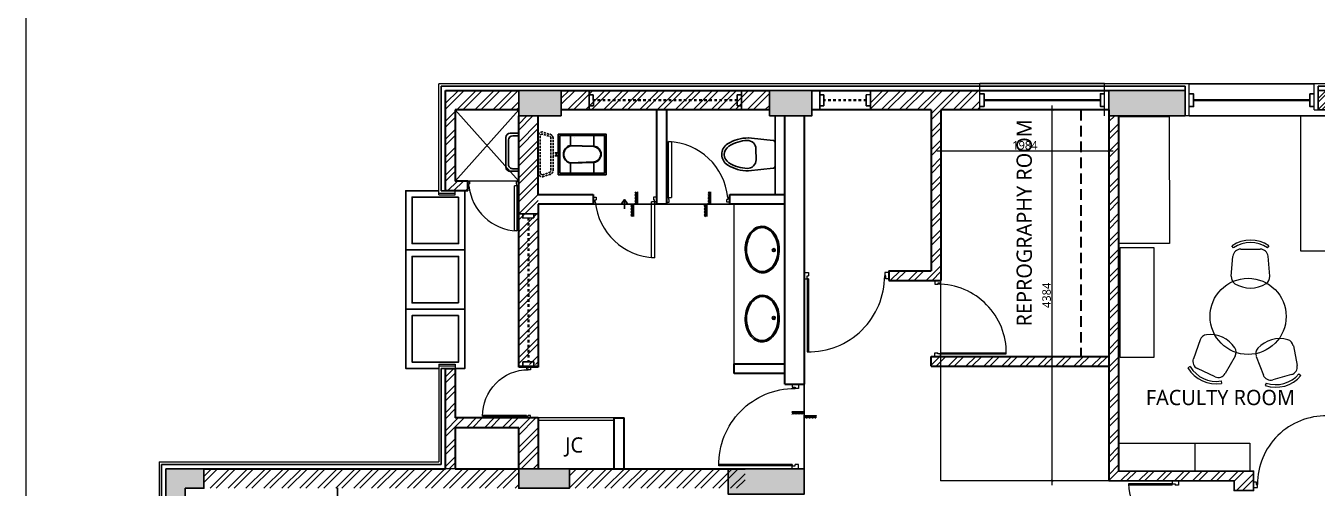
# Model space of a CAD drawing. Header units: millimetres. Extents: x 897770 to 1185420, y -692043 to -233237.
# Drawn here: x 898093 to 913354, y -586534 to -581071 of the extents above; entities that cross this region are included whole.
import ezdxf
from ezdxf.enums import TextEntityAlignment as Align

# ---------------------------------------------------------------- set-up
doc = ezdxf.new("R2010")
doc.units = ezdxf.units.MM
doc.header["$MEASUREMENT"] = 0
doc.header["$PDMODE"] = 67
for name, pattern in [('Dash', [6, 3, -3]), ('DASHED', [0.75, 0.5, -0.25]), ('HIDDEN', [0.375, 0.25, -0.125])]:
    doc.linetypes.add(name, pattern=pattern)
doc.layers.get('Defpoints').update_dxf_attribs({"color": 6})
for name, color, linetype in [('A-Anno Tags', 6, 'Continuous'), ('A-Elevation', 4, 'Continuous'), ('A-Sanitory', 8, 'Continuous'), ('A-Wall Patt', 8, 'Continuous'), ('A-Window', 4, 'Continuous'), ('S-Conc Patt', 9, 'Continuous')]:
    doc.layers.add(name, color=color, linetype=linetype)
for name, color, linetype, lineweight in [('A-Detail Lines', 8, 'Continuous', 25), ('A-Door', 4, 'Continuous', 9), ('A-Wall Sec', 1, 'Continuous', 30), ('A-WIN', 5, 'Continuous', 25), ('Ann_TitleBlock 2', 5, 'Continuous', 25), ('Anno_Tittleblock', 5, 'Continuous', 13), ('DW Tags', 7, 'Continuous', 13), ('ele l', 6, 'Continuous', 15), ('frntr', 32, 'Continuous', 13), ('I-Furniture', 34, 'Continuous', 13), ('P-SANR-FIXT', 6, 'Continuous', 9), ('S-Concrete', 40, 'Continuous', 30), ('ST CLADDING PLAN', 6, 'Continuous', 9), ('text', 7, 'Continuous', 5)]:
    doc.layers.add(name, color=color, linetype=linetype, lineweight=lineweight)
doc.styles.get("Standard").update_dxf_attribs({"font": 'trebuc.ttf'})
doc.styles.add('TITLE', font='swissel.ttf', dxfattribs={"height": 4.3})
doc.dimstyles.new('IIITD_WD_M @ 50', dxfattribs={"dimscale": 50, "dimtxt": 2, "dimasz": 0.5, "dimexe": 0.5, "dimexo": 0.25, "dimgap": 0.3, "dimtad": 1, "dimdec": 0, "dimrnd": 1, "dimzin": 0, "dimdsep": 46, "dimtxsty": 'Standard', "dimblk": 'ARCHTICK', "dimcen": 0.2, "dimdle": 1, "dimclrd": 8, "dimclre": 9, "dimadec": 0, "dimazin": 0, "dimtfac": 1, "dimtdec": 0, "dimtofl": 0, "dimtmove": 0, "dimatfit": 0, "dimfxl": 1, "dimtolj": 1, "dimtzin": 0, "dimlwd": -1, "dimlwe": -1, "dimarcsym": 0})
pattern_1 = [(45, (-7e-06, -78953.36), (-106.066017, 106.066017), []), (45, (70.71, -78953.36), (-106.066017, 106.066017), [])]

# ---------------------------------------------------------------- blocks, each defined once
blk = doc.blocks.new('block lft')
at = {"layer": 'S-Conc Patt'}
for points in [[(802865, -274226), (802865, -274526), (803365, -274526), (803365, -274226)], [(805830, -274226), (805830, -274526), (806330, -274526), (806330, -274226)], [(810740, -274526), (810740, -274226), (809840, -274226), (809840, -274526)], [(798695, -278696), (799145, -278696), (799145, -278926), (798925, -278926), (798925, -279146), (798695, -279146)], [(803465, -278926), (803465, -278696), (802865, -278696), (802865, -278926)], [(805340, -278696), (805340, -278996), (806240, -278996), (806240, -278696)]]:
    blk.add_hatch(color=256, dxfattribs=at).paths.add_polyline_path(points)
at = {"layer": 'S-Concrete'}
for points in [[(802865, -274226), (802865, -274526), (803365, -274526), (803365, -274226)], [(809840, -274226), (809840, -274526), (810740, -274526), (810740, -274226)], [(798695, -278696), (799145, -278696), (799145, -278926), (798925, -278926), (798925, -279146), (798695, -279146)]]:
    blk.add_lwpolyline(points, close=True, dxfattribs=at)
at = {"layer": 'S-Concrete', "elevation": 0}
for points in [[(805830, -274226), (805830, -274526), (806330, -274526), (806330, -274226)], [(802865, -278696), (802865, -278926), (803465, -278926), (803465, -278696)], [(805340, -278696), (805340, -278996), (806240, -278996), (806240, -278696)]]:
    blk.add_lwpolyline(points, close=True, dxfattribs=at)
blk = doc.blocks.new('t4ww4tw3')
at = {"color": 6}
blk.add_blockref('block lft', (-48947, -228655), dxfattribs=at)
blk = doc.blocks.new('ERGWERGWRWRG')
at = {"layer": 'A-Wall Patt'}
h = blk.add_hatch(dxfattribs=at)
h.set_pattern_fill('ANSI32', color=256, scale=250, style=0)
h.set_pattern_definition([(45, (2e-08, 500), (-66.291261, 66.291261), []), (45, (44.19, 500), (-66.291261, 66.291261), [])])
h.paths.add_polyline_path([(913368, -353681), (913368, -353911), (913868, -353911), (913868, -353681)])
at = {"layer": 'A-Detail Lines'}
for p, q in [((913868, -353631, 0), (913368, -353631, 0)), ((913368, -353681, 0), (913368, -353631, 0)), ((913868, -353681, 0), (913868, -353631, 0))]:
    blk.add_line(p, q, dxfattribs=at)
at = {"layer": 'A-Wall Sec', "elevation": 0}
blk.add_lwpolyline([(913368, -353911), (913368, -353681), (913868, -353681), (913868, -353911)], close=True, dxfattribs=at)
blk.add_lwpolyline([(913368, -353911), (913368, -353681), (913868, -353681), (913868, -353911)], close=True, dxfattribs=at)
at = {"layer": 'A-WIN', "color": 2, "lineweight": 40}
blk.add_line((915868, -353796), (913968, -353796, 0), dxfattribs=at)
at = {"layer": 'A-WIN', "color": 2, "lineweight": 40, "elevation": 0}
blk.add_lwpolyline([(911893, -353796), (913268, -353796)], dxfattribs=at)
blk.add_lwpolyline([(911893, -353796), (913268, -353796)], dxfattribs=at)
at = {"layer": 'A-Window'}
for p, q in [((915918, -353601, 0), (913918, -353601, 0)), ((911843, -353981, 0), (915918, -353981))]:
    blk.add_line(p, q, dxfattribs=at)
at = {"layer": 'A-Window', "elevation": 0}
for points in [[(911843, -353601), (913318, -353601)], [(911843, -353721), (911893, -353721), (911893, -353871), (911843, -353871)], [(913318, -353721), (913268, -353721), (913268, -353871), (913318, -353871)], [(913918, -353721), (913968, -353721), (913968, -353871), (913918, -353871)], [(915918, -353721), (915868, -353721), (915868, -353871), (915918, -353871)]]:
    blk.add_lwpolyline(points, dxfattribs=at)
at = {"layer": 'ST CLADDING PLAN'}
for p, q in [((911843, -353981), (911843, -353601)), ((913318, -353911, 0), (913318, -353601, 0)), ((913918, -353601, 0), (913318, -353601, 0)), ((913918, -353911, 0), (913918, -353601, 0)), ((915918, -353981, 0), (915918, -353601, 0)), ((911843, -353981, 0), (911793, -353981)), ((913318, -353911, 0), (913368, -353911, 0)), ((913918, -353911, 0), (913868, -353911, 0)), ((915918, -353981), (915968, -353981))]:
    blk.add_line(p, q, dxfattribs=at)
blk = doc.blocks.new('ABL_Door_S - 1000 x 2100-11-3 Second Floor Lvl')
at = {"layer": 'A-Door'}
blk.add_arc((-450, -2.5), 900, 269.04503, 0, dxfattribs=at)
at = {"layer": 'ele l'}
for p, q in [((-500, 37.5), (-450, 37.5)), ((-500, -37.5), (-500, 37.5)), ((-450, 37.5), (-450, -2.5)), ((450, 37.5), (450, -2.5)), ((500, 37.5), (450, 37.5)), ((500, -37.5), (500, 37.5)), ((-500, -37.5), (-465, -37.5)), ((-465, -2.5), (-450, -2.5)), ((-465, -37.5), (-465, -2.5)), ((-465, -37.5), (-465, -902.4)), ((-450, -37.5), (-465, -37.5)), ((-450, -37.5), (-450, -902.5)), ((465, -2.5), (450, -2.5)), ((465, -37.5), (465, -2.5)), ((500, -37.5), (465, -37.5))]:
    blk.add_line(p, q, dxfattribs=at)
blk = doc.blocks.new('Flush - 750 x 2100 mm-11-03_ff')
at = {"layer": 'A-Door'}
blk.add_arc((360, 24), 734, 185.7462, 267.6231, dxfattribs=at)
at = {"layer": 'ele l'}
for p, q in [((-395, 6), (-360, 6)), ((-395, 6), (-395, -50)), ((-360, 6), (-360, -24)), ((320, 6), (320, -24)), ((355, 6), (320, 6)), ((355, 6), (355, -50)), ((-395, -50), (-370, -50)), ((-370, -24), (-360, -24)), ((-370, -50), (-370, -24)), ((330, -50), (295, -50)), ((295, -710), (295, -50)), ((330, -24), (320, -24)), ((330, -50), (330, -24)), ((330, -50), (330, -710)), ((355, -50), (330, -50)), ((330, -710), (295, -710))]:
    blk.add_line(p, q, dxfattribs=at)
blk = doc.blocks.new('VENT IIITD ACAD 1900')
at = {"layer": 'A-Window'}
for p, q in [((955419, -358755, 0), (955479, -358533, 0)), ((955466, -358581, 0), (955514, -358594, 0)), ((955481, -358720, 0), (955514, -358594, 0)), ((955432, -358707, 0), (955481, -358720, 0)), ((957123, -359160, 0), (957156, -359034, 0)), ((957156, -359034, 0), (957205, -359047, 0)), ((957158, -359221, 0), (957218, -358999, 0)), ((957123, -359160, 0), (957171, -359173, 0))]:
    blk.add_line(p, q, dxfattribs=at)
at = {"layer": 'A-Window', "color": 2, "linetype": 'Dash', "lineweight": 40, "ltscale": 10}
blk.add_line((957140, -359097, 0), (955497, -358657, 0), dxfattribs=at)
blk = doc.blocks.new('ERGTERGER')
at = {"layer": 'A-Window'}
for p, q in [((958058, -359462, 0), (958117, -359240, 0)), ((958104, -359288, 0), (958152, -359301, 0)), ((958119, -359427, 0), (958152, -359301, 0)), ((958637, -359617, 0), (958697, -359395, 0)), ((958070, -359414, 0), (958119, -359427, 0)), ((958602, -359556, 0), (958635, -359430, 0)), ((958602, -359556, 0), (958650, -359569, 0)), ((958635, -359430, 0), (958684, -359443, 0))]:
    blk.add_line(p, q, dxfattribs=at)
at = {"layer": 'A-Window', "color": 2, "linetype": 'Dash', "lineweight": 40, "ltscale": 10}
blk.add_line((958619, -359493, 0), (958136, -359364, 0), dxfattribs=at)
blk = doc.blocks.new('basin2')
for points in [[(278, -206, 0.12976), (261, -133, 0.106426), (201, -63, 0.084431), (116, -18, 0.073534), (7, 0, 0.073534), (-102, -14, 0.084431), (-188, -55, 0.106426), (-251, -122, 0.12976), (-272, -195, 0.12976), (-254, -269, 0.106426), (-194, -339, 0.084431), (-109, -383, 0.073534), (-1, -402, 0.073534), (108, -388, 0.084431), (195, -347, 0.106426), (258, -279, 0.12976)], [(263, -201, 0.119977), (247, -140, 0.106426), (192, -75, 0.084431), (111, -33, 0.073534), (7, -15, 0.073534), (-97, -28, 0.084431), (-180, -67, 0.106426), (-238, -130, 0.12976), (-257, -196, 0.009633), (-257, -201, 0.119977), (-240, -262, 0.106426), (-185, -327, 0.084431), (-104, -369, 0.073534), (0, -387, 0.073534), (104, -373, 0.084431), (187, -334, 0.106426), (245, -272, 0.12976), (263, -206, 0.009633)]]:
    blk.add_lwpolyline(points, format="xyb", close=True)
for radius in [17.8, 12.2]:
    blk.add_circle((-4, -64), radius)
blk = doc.blocks.new('weweewwer')
at = {"layer": 'A-Detail Lines'}
for p, q in [((958916, -372539, 0), (958848, -372521, 0)), ((958953, -372518, 0), (958856, -372492, 0)), ((958876, -372881, 0), (958951, -372600, 0)), ((958897, -372917, 0), (958988, -372579, 0)), ((958836, -372953, 0), (958740, -372927, 0)), ((958815, -372916, 0), (958747, -372898, 0))]:
    blk.add_line(p, q, dxfattribs=at)
for centre, start, end in [((958940, -372566, 0), 345, 75), ((958903, -372588, 0), 345, 75), ((958828, -372868, 0), 255, 345), ((958849, -372904, 0), 255, 345)]:
    blk.add_arc(centre, 50, start, end, dxfattribs=at)
blk = doc.blocks.new('WC India')
at = {"linetype": 'DASHED', "ltscale": 50}
for p, q in [((-1392966, 276690), (-1392966, 276740)), ((-1392930, 276690), (-1392930, 276740))]:
    blk.add_line(p, q, dxfattribs=at)
for points in [[(-1393213, 276866), (-1393188, 276790, 0.414214), (-1393138, 276740), (-1392758, 276740, 0.414214), (-1392708, 276790), (-1392683, 276866, 0.414214), (-1392733, 276916), (-1393163, 276916, 0.414214)], [(-1393188, 276866), (-1393163, 276790, 0.414214), (-1393138, 276765), (-1392758, 276765, 0.414214), (-1392733, 276790), (-1392708, 276866, 0.414214), (-1392733, 276891), (-1393163, 276891, 0.414214)]]:
    blk.add_lwpolyline(points, format="xyb", close=True, dxfattribs=at)
blk.add_lwpolyline([(-1392966, 276678), (-1392966, 276702), (-1392930, 276702), (-1392930, 276678)])
for points in [[(-1392708, 276678), (-1392708, 276114), (-1393188, 276114), (-1393188, 276678)], [(-1392726, 276660), (-1392726, 276132), (-1393170, 276132), (-1393170, 276660)]]:
    blk.add_lwpolyline(points, close=True)
blk.add_lwpolyline([(-1392842, 276534), (-1392850, 276258, -0.899983), (-1393044, 276258), (-1393054, 276533, -0.799392)], format="xyb", close=True)
at = {"layer": 'A-Detail Lines'}
blk.add_lwpolyline([(-1392848, 276533), (-1392856, 276258, -0.897689), (-1393038, 276259), (-1393048, 276533, -0.793494), (-1392848, 276533)], format="xyb", close=True, dxfattribs=at)
at = {"layer": 'S-Conc Patt'}
for p, q in [((-1393170, 276534), (-1393054, 276534)), ((-1392842, 276534), (-1392726, 276534)), ((-1393044, 276258), (-1393170, 276258)), ((-1393170, 276258), (-1393044, 276258)), ((-1392850, 276258), (-1392726, 276258)), ((-1392726, 276258), (-1392850, 276258))]:
    blk.add_line(p, q, dxfattribs=at)
blk = doc.blocks.new('_ArchTick')
at = {"color": 0, "linetype": 'ByBlock', "const_width": 0.15}
blk.add_lwpolyline([(-0.5, -0.5), (0.5, 0.5)], dxfattribs=at)
blk = doc.blocks.new('Big Door Garbage')
at = {"layer": 'A-Detail Lines', "lineweight": 18}
for centre, radius, start, end in [((-12515, 128703), 515, 270, 3.8969), ((-11085, 128703), 915, 177.8078, 270)]:
    blk.add_arc(centre, radius, start, end, dxfattribs=at)
at = {"layer": 'ele l', "lineweight": 18}
for p, q in [((-12550, 128778), (-12500, 128778)), ((-12550, 128703), (-12550, 128778)), ((-12550, 128703), (-12515, 128703)), ((-12515, 128738), (-12500, 128738)), ((-12515, 128703), (-12515, 128738)), ((-12515, 128703), (-12515, 128188)), ((-12499, 128703), (-12515, 128703)), ((-12500, 128778), (-12500, 128738)), ((-12499, 128703), (-12499, 128188)), ((-11101, 128703), (-11101, 127788)), ((-11101, 128703), (-11085, 128703)), ((-11100, 128778), (-11100, 128738)), ((-11050, 128778), (-11100, 128778)), ((-11085, 128738), (-11100, 128738)), ((-11085, 128703), (-11085, 128738)), ((-11050, 128703), (-11085, 128703)), ((-11085, 128703), (-11085, 127788)), ((-11050, 128703), (-11050, 128778))]:
    blk.add_line(p, q, dxfattribs=at)
blk = doc.blocks.new('A$C5A220077')
at = {"layer": 'A-WIN', "color": 2, "lineweight": 40, "elevation": 0}
for points in [[(-22, 13812), (-1397, 13812)], [(-22, 13812), (-1397, 13812)], [(-22, 312), (-1397, 312)], [(-22, 312), (-1397, 312)]]:
    blk.add_lwpolyline(points, dxfattribs=at)
at = {"layer": 'A-Window'}
blk.add_line((28, 497, 0), (-3432, 497, 0), dxfattribs=at)
at = {"layer": 'A-Window', "elevation": 0}
for points in [[(28, 14007), (-1447, 14007)], [(-1447, 13887), (-1397, 13887), (-1397, 13737), (-1447, 13737)], [(28, 13887), (-22, 13887), (-22, 13737), (28, 13737)], [(-1447, 237), (-1397, 237), (-1397, 387), (-1447, 387)], [(28, 237), (-22, 237), (-22, 387), (28, 387)], [(28, 117), (-1447, 117)]]:
    blk.add_lwpolyline(points, dxfattribs=at)
at = {"layer": 'ST CLADDING PLAN'}
for p, q in [((-1445, 14007, 0), (-1447, 14007, 0)), ((-1447, 13697, 0), (-1447, 14007, 0)), ((28, 13627, 0), (28, 14007, 0)), ((-1447, 13697, 0), (-1497, 13697, 0)), ((28, 497, 0), (28, 117, 0)), ((28, 497, 0), (78, 497, 0)), ((-1447, 427, 0), (-3432, 427, 0)), ((-1447, 427, 0), (-1497, 427, 0)), ((-1447, 427, 0), (-1497, 427, 0)), ((-1447, 427, 0), (-1447, 117, 0)), ((-1447, 427, 0), (-1447, 117, 0)), ((-1447, 427, 0), (-1447, 117, 0))]:
    blk.add_line(p, q, dxfattribs=at)
blk = doc.blocks.new('chair1')
at = {"layer": 'frntr'}
for p, q in [((-320, 228), (-84, 207)), ((16, 201), (42, 219)), ((1, 115), (1, -115)), ((-320, -228), (-84, -207)), ((16, -201), (42, -219))]:
    blk.add_line(p, q, dxfattribs=at)
for centre, radius, start, end in [((-108, 0), 351, 148.407, 211.593), ((-328, 135), 92.9, 85.0303, 148.407), ((-92, 115), 92.9, 0, 85.0303), ((-278, 0), 356, 325.6197, 34.3803), ((-278, 0), 387, 325.6197, 34.3803), ((-92, -115), 92.9, 274.9697, 0), ((-328, -135), 92.9, 211.593, 274.9697)]:
    blk.add_arc(centre, radius, start, end, dxfattribs=at)
blk = doc.blocks.new('IIITD WD A1- L Format Library')
at = {"layer": 'Anno_Tittleblock', "color": 5}
blk.add_lwpolyline([(0, -7.57), (775, -7.57), (775, 573.91), (0, 573.91)], close=True, dxfattribs=at)
at = {"style": 'TITLE'}
for tag, p, height in [('PROJECT NAME 1', (779.17, 137.4), 2.98), ('PROJECT NAME 2', (779.17, 132.23), 2.98), ('PROJECT_NAME_3', (779.17, 127.37), 2.98), ('1:100@A1', (818.06, 91.92), 2.25), ('A-2.03', (844.81, 84.28), 4), ('03.04.11', (821.96, 84.64), 2.25), ('A', (858.85, 75.94), 3.66), ('AC', (827.5, 76.14), 2.25)]:
    blk.add_attdef(tag, p, '', height=height, dxfattribs=at)
for p in [(780.3, 113.01), (780.3, 106.37)]:
    blk.add_attdef('FIRST FLOOR PLAN', text='', height=3.39, dxfattribs=at).set_placement(p, align=Align.TOP_LEFT)
blk = doc.blocks.new('*D2677')
at = {"layer": 'Defpoints', "color": 0, "transparency": 16777216}
for p in [(908908, -582064, 0), (910893, -582134), (910893, -582550)]:
    blk.add_point(p, dxfattribs=at)
at = {"layer": 'P-SANR-FIXT', "color": 9, "transparency": 16777216}
for p, q in [((908908, -582450), (908908, -582575)), ((910893, -582450), (910893, -582575))]:
    blk.add_line(p, q, dxfattribs=at)
at = {"layer": 'P-SANR-FIXT', "color": 8, "transparency": 16777216}
blk.add_line((908858, -582550), (910943, -582550), dxfattribs=at)
at = {"layer": 'P-SANR-FIXT', "color": 8, "transparency": 16777216, "xscale": 25, "yscale": 25, "zscale": 25, "rotation": 180}
blk.add_blockref('_ArchTick', (908908, -582550), dxfattribs=at)
at = {"layer": 'P-SANR-FIXT', "color": 8, "transparency": 16777216, "xscale": 25, "yscale": 25, "zscale": 25}
blk.add_blockref('_ArchTick', (910893, -582550), dxfattribs=at)
at = {"layer": 'P-SANR-FIXT', "color": 0, "transparency": 16777216, "insert": (909900, -582484), "char_height": 100, "attachment_point": 5}
blk.add_mtext('\\A1;1984', dxfattribs=at)
blk = doc.blocks.new('*D2678')
at = {"layer": 'Defpoints', "color": 0, "transparency": 16777216}
for p in [(910223, -582064), (910893, -582064, 0), (910893, -586448, 0)]:
    blk.add_point(p, dxfattribs=at)
at = {"layer": 'P-SANR-FIXT', "color": 9, "transparency": 16777216}
for p, q in [((910323, -582064), (910198, -582064)), ((910323, -586448), (910198, -586448))]:
    blk.add_line(p, q, dxfattribs=at)
at = {"layer": 'P-SANR-FIXT', "color": 8, "transparency": 16777216}
blk.add_line((910223, -586498), (910223, -582014), dxfattribs=at)
at = {"layer": 'P-SANR-FIXT', "color": 8, "transparency": 16777216, "xscale": 25, "yscale": 25, "zscale": 25}
for p, rotation in [((910223, -582064), 90), ((910223, -586448), 270)]:
    blk.add_blockref('_ArchTick', p, dxfattribs=dict(at, rotation=rotation))
at = {"layer": 'P-SANR-FIXT', "color": 0, "transparency": 16777216, "insert": (910157, -584256), "char_height": 100, "attachment_point": 5, "rotation": 90}
blk.add_mtext('\\A1;4384', dxfattribs=at)
blk = doc.blocks.new('wtrtrwtw')
at = {"layer": 'A-Detail Lines'}
h = blk.add_hatch(dxfattribs=at)
h.set_pattern_fill('ANSI31', color=256, scale=100, angle=270, style=0)
h.set_pattern_definition([(45, (874523.76, -363761.776), (8.838835, -8.838835), [])])
h.paths.add_polyline_path([(905275, -355026), (905275, -355172), (905245, -355172), (905245, -355026)])
h.paths.add_polyline_path([(905321, -354879), (905321, -355026), (905291, -355026), (905291, -354879)])
h = blk.add_hatch(dxfattribs=at)
h.set_pattern_fill('ANSI31', color=256, scale=100, angle=270, style=0)
h.set_pattern_definition([(45, (875388.76, -363761.776), (8.838835, -8.838835), [])])
h.paths.add_polyline_path([(906140, -355026), (906140, -355172), (906110, -355172), (906110, -355026)])
h.paths.add_polyline_path([(906186, -354879), (906186, -355026), (906156, -355026), (906156, -354879)])
h = blk.add_hatch(dxfattribs=at)
h.set_pattern_fill('ANSI31', color=256, scale=100, style=0)
h.set_pattern_definition([(135, (916028.748, -388274.853), (8.838835, 8.838835), [])])
h.paths.add_polyline_path([(907293, -357524), (907439, -357524), (907439, -357554), (907293, -357554)])
h.paths.add_polyline_path([(907146, -357478), (907293, -357478), (907293, -357508), (907146, -357508)])
at = {"layer": 'A-Wall Patt'}
h = blk.add_hatch(dxfattribs=at)
h.set_pattern_fill('ANSI32', color=256, scale=400, style=0)
h.set_pattern_definition([(45, (16159.77, 11801.89), (-106.066017, 106.066017), []), (45, (16230.49, 11801.89), (-106.066017, 106.066017), [])])
h.paths.add_polyline_path([(903168, -354753), (903318, -354753), (903318, -354761), (903310, -354761), (903310, -354807), (903318, -354807), (903318, -354868), (903283, -354868), (903283, -354868), (903168, -354868)], flags=17)
h.paths.add_polyline_path([(903053, -353681), (903918, -353681), (903918, -353911), (903168, -353911), (903168, -354868), (903053, -354868)])
h = blk.add_hatch(dxfattribs=at)
h.set_pattern_fill('ANSI32', color=256, scale=400, style=0)
h.set_pattern_definition([(45, (903137.84, -357091.83), (-106.066, 106.066), []), (45, (903208.55, -357091.83), (-106.066, 106.066), [])])
h.paths.add_polyline_path([(903168, -356968), (903053, -356968), (903053, -358151), (903168, -358151), (903168, -357551)])
h.paths.add_polyline_path([(903812, -357551), (903918, -357551), (903918, -357666), (903832, -357666)])
h.paths.add_polyline_path([(903812, -357551), (903832, -357666), (903253, -357666), (903274, -357551)])
h.paths.add_polyline_path([(903168, -357551), (903274, -357551), (903253, -357666), (903168, -357666)])
h.paths.add_polyline_path([(903918, -357551), (904148, -357551), (904148, -358151), (903918, -358151)])
h.paths.add_polyline_path([(904148, -356921), (903918, -356921), (903918, -353981), (904148, -353981)])
blk.add_line((903168, -358151, 0), (903053, -358151, 0))
at = {"layer": 'A-Detail Lines'}
for p, q in [((903168, -354753, 0), (903918, -353911, 0)), ((903918, -354753, 0), (903168, -353911, 0)), ((905321, -355026, 0), (905321, -354877, 0)), ((906186, -355026, 0), (906186, -354877, 0)), ((905275, -355172, 0), (905275, -355026, 0)), ((906413, -355026, 0), (905663, -355026, 0)), ((906140, -355172, 0), (906140, -355026, 0)), ((907293, -357151, 0), (907293, -358151, 0)), ((907293, -357478, 0), (907144, -357478, 0)), ((907439, -357524, 0), (907293, -357524, 0))]:
    blk.add_line(p, q, dxfattribs=at)
at = {"layer": 'A-Door'}
blk.add_line((903918, -354753, 0), (903168, -354753, 0), dxfattribs=at)
at = {"layer": 'A-Elevation'}
blk.add_line((905548, -355026, 0), (904798, -355026, 0), dxfattribs=at)
at = {"layer": 'A-Elevation', "elevation": 0}
for points in [[(902973, -354866), (902583, -354866), (902583, -355566), (903283, -355566), (903283, -354866), (903168, -354866)], [(903168, -356966), (903283, -356966), (903283, -356266), (902583, -356266), (902583, -356966), (902973, -356966)]]:
    blk.add_lwpolyline(points, dxfattribs=at)
for points in [[(903208, -354941), (902658, -354941), (902658, -355491), (903208, -355491)], [(903283, -356266), (902583, -356266), (902583, -355566), (903283, -355566)], [(903208, -356191), (902658, -356191), (902658, -355641), (903208, -355641)], [(903208, -356341), (902658, -356341), (902658, -356891), (903208, -356891)]]:
    blk.add_lwpolyline(points, close=True, dxfattribs=at)
at = {"layer": 'A-Sanitory'}
blk.add_line((906948, -354911, 0), (906948, -353981, 0), dxfattribs=at)
at = {"layer": 'A-Sanitory', "linetype": 'ByBlock', "elevation": 0}
for points in [[(906633, -354632), (906926, -354600, 0.384412), (906948, -354576), (906947, -354296, 0.383904), (906925, -354271, 0.001434), (906633, -354242, 0.140641), (906387, -354312, 0.259738), (906318, -354438, 0.259738), (906388, -354563, 0.139471)], [(906723, -354501), (906722, -354372, 0.422961), (906619, -354272, 0.13189), (906403, -354338, 0.259738), (906348, -354438, 0.259738), (906403, -354537, 0.13189), (906620, -354602, 0.422961)]]:
    blk.add_lwpolyline(points, format="xyb", close=True, dxfattribs=at)
at = {"layer": 'A-Sanitory', "linetype": 'ByBlock'}
for centre, start, end in [((904579, -354267, 0), 89.6428, 95.5217), ((906631, -354267, 0), 84.4783, 90.3572)]:
    blk.add_arc(centre, 25, start, end, dxfattribs=at)
at = {"layer": 'A-Wall Patt'}
for p, q in [((903003, -354866, 0), (903003, -353631, 0)), ((911793, -353631, 0), (903003, -353631, 0)), ((903003, -354868, 0), (903003, -353631, 0)), ((911793, -353681), (911793, -353631, 0)), ((903053, -354866, 0), (903003, -354866, 0)), ((903003, -356966, 0), (903003, -358101, 0)), ((903053, -356966, 0), (903003, -356966, 0)), ((903003, -356968, 0), (903003, -358101, 0)), ((899698, -358101, 0), (903003, -358101, 0)), ((899698, -358101, 0), (899698, -358601))]:
    blk.add_line(p, q, dxfattribs=at)
at = {"layer": 'A-Wall Sec', "lineweight": 35}
for p, q in [((903053, -354868, 0), (903053, -353681, 0)), ((903053, -353681, 0), (903918, -353681, 0)), ((903918, -353911, 0), (903168, -353911, 0)), ((903168, -353911, 0), (903168, -354753, 0)), ((903918, -356951, 0), (903918, -353981, 0)), ((904148, -354911, 0), (904148, -353981, 0)), ((905548, -353911, 0), (905548, -355026, 0)), ((905663, -353911, 0), (905663, -355026, 0)), ((903318, -354753, 0), (903168, -354753, 0)), ((903318, -354868, 0), (903318, -354753, 0)), ((903318, -354868, 0), (903053, -354868, 0)), ((904148, -354911, 0), (904798, -354911, 0)), ((904798, -354911, 0), (904798, -355026, 0)), ((906413, -354911, 0), (907063, -354911, 0)), ((906413, -355026, 0), (906413, -354911, 0)), ((904798, -355026, 0), (904148, -355026, 0)), ((904148, -355026, 0), (904148, -356951, 0)), ((905663, -355026, 0), (905548, -355026, 0)), ((907063, -355026, 0), (906413, -355026, 0)), ((904148, -356951, 0), (903918, -356951, 0)), ((906463, -357026, 0), (906463, -356911, 0)), ((906463, -356911, 0), (907063, -356911, 0)), ((903053, -358151, 0), (903053, -356968, 0)), ((903053, -356968, 0), (903168, -356968, 0)), ((903168, -356968, 0), (903168, -357551, 0)), ((907063, -357026, 0), (906463, -357026, 0)), ((904148, -357551, 0), (903168, -357551, 0)), ((904148, -357551, 0), (903918, -357551, 0)), ((904148, -357551, 0), (904148, -358151, 0)), ((904148, -357551, 0), (904148, -358151, 0)), ((905048, -357551, 0), (905163, -357551, 0)), ((905048, -358151, 0), (905048, -357551, 0)), ((905163, -358151, 0), (905163, -357551, 0)), ((903168, -357666, 0), (903168, -358151, 0)), ((903918, -357666, 0), (903168, -357666, 0)), ((903918, -358151, 0), (903918, -357666, 0))]:
    blk.add_line(p, q, dxfattribs=at)
at = {"layer": 'ele l'}
for p, q in [((906463, -356911, 0), (906463, -355026, 0)), ((905048, -357551, 0), (904148, -357551, 0)), ((905048, -357581, 0), (904148, -357581, 0))]:
    blk.add_line(p, q, dxfattribs=at)
at = {"layer": 'ST CLADDING PLAN'}
for p, q in [((902973, -354916, 0), (902973, -353601, 0)), ((911843, -353601, 0), (902973, -353601, 0)), ((902973, -354898, 0), (902973, -353601, 0)), ((903168, -354898, 0), (902973, -354898, 0)), ((902973, -354916, 0), (903168, -354916, 0)), ((903168, -354916, 0), (903168, -354866, 0)), ((903168, -354898, 0), (903168, -354868, 0)), ((902973, -356916, 0), (902973, -358071, 0)), ((902973, -356916, 0), (903168, -356916, 0)), ((903168, -356938, 0), (902973, -356938, 0)), ((902973, -356938, 0), (902973, -358071, 0)), ((903168, -356916, 0), (903168, -356966, 0)), ((903168, -356938, 0), (903168, -356968, 0)), ((899668, -358071), (902973, -358071, 0)), ((899668, -358071), (899668, -358651))]:
    blk.add_line(p, q, dxfattribs=at)
at = {"layer": 'A-Door', "extrusion": (0, 0, -1), "xscale": -1, "zscale": -1, "rotation": 180}
blk.add_blockref('Flush - 750 x 2100 mm-11-03_ff', (-906018, -354994, 0), dxfattribs=at)
at = {"layer": 'A-Door', "xscale": 0.810000000003619, "yscale": 0.810000000003619, "zscale": 0.810000000003619}
blk.add_blockref('Flush - 750 x 2100 mm-11-03_ff', (903630, -354766, 0), dxfattribs=at)
at = {"layer": 'A-Door', "extrusion": (0, 0, -1), "xscale": -1, "zscale": -1}
blk.add_blockref('Flush - 750 x 2100 mm-11-03_ff', (-905193, -354948, 0), dxfattribs=at)
at = {"layer": 'A-Door', "xscale": -0.6, "yscale": 0.6, "zscale": 0.6, "rotation": 269.9999866820328}
blk.add_blockref('ABL_Door_S - 1000 x 2100-11-3 Second Floor Lvl', (904033, -357251, 0), dxfattribs=at)
at = {"layer": 'A-Door', "xscale": -1, "rotation": 270}
blk.add_blockref('ABL_Door_S - 1000 x 2100-11-3 Second Floor Lvl', (907186, -357651, 0), dxfattribs=at)
at = {"layer": 'A-Sanitory'}
for name, p, rotation in [('WC India', (1181064, 1038512, 0), 90), ('basin2', (906997, -356373, 0), 270)]:
    blk.add_blockref(name, p, dxfattribs=dict(at, rotation=rotation))
at = {"layer": 'A-Sanitory', "xscale": -1, "rotation": 270}
blk.add_blockref('basin2', (906997, -355564, 0), dxfattribs=at)
at = {"layer": 'A-Window', "ltscale": 5}
for name, p, rotation in [('VENT IIITD ACAD 1900', (-110967, -254661, 0), 15.00000000182676), ('ERGTERGER', (-110973, -254661, 0), 15.00000000182676), ('VENT IIITD ACAD 1900', (804898, -1372655, 0), 105.000000003555), ('VENT IIITD ACAD 1900', (804898, -1372655, 0), 105.000000003555)]:
    blk.add_blockref(name, p, dxfattribs=dict(at, rotation=rotation))
at = {"layer": 'ele l', "rotation": 195.0000000000601}
blk.add_blockref('weweewwer', (1926509, -466266, 0), dxfattribs=at)
at = {"layer": 'A-Anno Tags'}
blk.add_text('JC', height=180, dxfattribs=at).set_placement((904466, -357960, 0))
blk.add_leader([(905167, -354970, 0), (905167, -355078, 0)], dimstyle='IIITD_WD_M @ 50', override={"dimasz": 1, "dimclrd": 256, "dimldrblk": 'Open90', "dimfxl": 2, "dimfxlon": 1}, dxfattribs=at)

msp = doc.modelspace()

# ---------------------------------------------------------------- hatches: boundary and pattern name
at = {"layer": 'A-Wall Patt'}
h = msp.add_hatch(dxfattribs=at)
h.set_pattern_fill('ANSI32', color=256, scale=400, style=0)
h.set_pattern_definition([(45, (675, -228153.86), (-106.066017, 106.066017), []), (45, (745.71, -228153.86), (-106.066017, 106.066017), [])])
h.paths.add_polyline_path([(904417.5, -582064.4), (904417.5, -581834.4), (906882.5, -581834.4), (906882.5, -582064.4)])
h = msp.add_hatch(dxfattribs=at)
h.set_pattern_fill('ANSI32', color=256, scale=400, style=0)
h.set_pattern_definition(pattern_1)
h.paths.add_polyline_path([(908908.1, -582064.4), (909367.5, -582064.4), (909367.5, -581834.4), (908716.5, -581834.4), (908075, -581834.4), (908075, -582064.3), (908221.1, -582064.3), (908221.1, -582064.4), (908716.5, -582064.4), (908793.1, -582064.4), (908793.1, -583964.4), (908293.1, -583964.4), (908293.1, -584079.4), (908908.1, -584079.4)])
h = msp.add_hatch(dxfattribs=at)
h.set_pattern_fill('ANSI32', color=256, scale=400, style=0)
h.set_pattern_definition(pattern_1)
h.paths.add_polyline_path([(912602.8, -586333.3), (911008.1, -586333.3), (911008.1, -582134.4), (910893.1, -582134.4), (910893.1, -586448.3), (912372.8, -586448.3), (912372.8, -586563.3), (912602.8, -586563.3)])
h = msp.add_hatch(dxfattribs=at)
h.set_pattern_fill('ANSI32', color=256, scale=400, style=0)
h.set_pattern_definition(pattern_1)
h.paths.add_polyline_path([(910893.1, -584979.4), (908793.1, -584979.4), (908793.1, -585094.4), (910893.1, -585094.4)])
h = msp.add_hatch(dxfattribs=at)
h.set_pattern_fill('ANSI32', color=256, scale=400, style=0)
h.set_pattern_definition([(45, (903350.24, -586424.8), (-106.066, 106.066), []), (45, (903420.95, -586424.8), (-106.066, 106.066), [])])
h.paths.add_polyline_path([(903917.5, -586304.4), (903167.5, -586304.4), (903052.5, -586304.4), (900197.5, -586304.4), (900197.5, -586534.4), (903917.5, -586534.4)])
h.paths.add_polyline_path([(906592.5, -586534.4), (906592.5, -586304.4), (904517.5, -586304.4), (904517.5, -586534.4)])

# ---------------------------------------------------------------- linework, layer by layer
at = {"layer": 'A-Elevation'}
msp.add_line((901777.5, -586530.1, 0), (901777.5, -588034.4, 0), dxfattribs=at)
at = {"layer": 'A-Wall Sec', "lineweight": 35}
for p, q in [((904417.5, -581834.4, 0), (906882.5, -581834.4, 0)), ((907382.5, -581834.4, 0), (908716.5, -581834.4, 0)), ((908716.5, -581834.4, 0), (910892.5, -581834.4, 0)), ((906882.5, -582064.4, 0), (904417.5, -582064.4)), ((905899, -582064.4, 0), (905784, -582064.4, 0)), ((908716.5, -582064.4, 0), (907382.5, -582064.4, 0)), ((908792.5, -582064.4, 0), (908716.5, -582064.4, 0)), ((908793.1, -582064.4, 0), (908793.1, -583964.4, 0)), ((910892.5, -582064.4, 0), (908907.5, -582064.4, 0)), ((908908.1, -582064.4, 0), (908908.1, -584079.4, 0)), ((910893.1, -582064.4, 0), (910893.1, -586448.3, 0)), ((907063.1, -585064.4, 0), (907063.1, -582134.4, 0)), ((907293.1, -582134.4, 0), (907293.1, -585304.4, 0)), ((911008.1, -582134.4, 0), (911008.1, -586333.3, 0)), ((911008.1, -582134.4, 0), (911008.1, -586333.3, 0)), ((908293.1, -583964.4, 0), (908293.1, -584079.4, 0)), ((908293.1, -583964.4, 0), (908793.1, -583964.4, 0)), ((908293.1, -584079.4, 0), (908908.1, -584079.4, 0)), ((907063.1, -585304.4, 0), (907063.1, -585064.4, 0)), ((908793.1, -584979.4, 0), (910893.1, -584979.4, 0)), ((908793.1, -585094.4, 0), (908793.1, -584979.4, 0)), ((908793.1, -585094.4, 0), (910893.1, -585094.4, 0)), ((910893.1, -585094.4, 0), (910893.1, -586448.3, 0)), ((907063.1, -585304.4, 0), (907293.1, -585304.4, 0)), ((900197.5, -586304.4, 0), (903052.5, -586304.4, 0)), ((903167.5, -586304.4, 0), (903917.5, -586304.4, 0)), ((904517.5, -586304.4, 0), (906592.5, -586304.4, 0))]:
    msp.add_line(p, q, dxfattribs=at)
at = {"layer": 'A-Wall Sec', "elevation": 0}
msp.add_lwpolyline([(910893.1, -586448.3), (912372.8, -586448.3), (912372.8, -586563.3), (912602.8, -586563.3), (912602.8, -586333.3), (911008.1, -586333.3)], dxfattribs=at)
at = {"layer": 'frntr', "linetype": 'HIDDEN', "lineweight": 35, "ltscale": 500}
msp.add_line((910563.1, -582064.4, 0), (910563.1, -584979.4, 0), dxfattribs=at)
at = {"layer": 'frntr', "elevation": 0}
for points in [[(911007.3, -583643.5), (911007.1, -582143.5), (911607.1, -582143.4), (911607.3, -583643.4)], [(913560.6, -582133.8), (913560.8, -583733.8), (913160.8, -583733.8), (913160.6, -582133.8)], [(911025.4, -584991.8), (911025.2, -583691.8), (911425.2, -583691.7), (911425.4, -584991.7)]]:
    msp.add_lwpolyline(points, close=True, dxfattribs=at)
at = {"layer": 'frntr'}
msp.add_circle((912538.1, -584504.6, 0), 450, dxfattribs=at)
at = {"layer": 'I-Furniture'}
for p, q in [((911007, -586003.6, 0), (912557, -586003.6, 0)), ((911907, -586003.6, 0), (911907, -586333.3, 0)), ((912557, -586003.6, 0), (912556.9, -586333.3, 0))]:
    msp.add_line(p, q, dxfattribs=at)
at = {"layer": 'P-SANR-FIXT'}
for p in [(908901.9, -584079.4, 0), (910893.1, -586448.3, 0)]:
    msp.add_line(p, (908901.9, -586448.3, 0), dxfattribs=at)

# ---------------------------------------------------------------- block references
at = {"layer": 'A-Detail Lines', "rotation": 270}
msp.add_blockref('Big Door Garbage', (782937.8, -598998.3, 0), dxfattribs=at)
at = {"layer": 'A-Door'}
for name, p in [('ERGWERGWRWRG', (0, -228153.9)), ('ABL_Door_S - 1000 x 2100-11-3 Second Floor Lvl', (907793.1, -584021.9, 0))]:
    msp.add_blockref(name, p, dxfattribs=at)
for p, xscale, yscale, zscale, rotation in [((908868.2, -584529.4, 0), 0.8999999999068677, 0.8999999999068677, 0.8999999999068677, 90), ((913052.8, -586492.1, 0), 0.9000000001396982, 0.9000000001396982, 0.9000000001396982, 180)]:
    msp.add_blockref('ABL_Door_S - 1000 x 2100-11-3 Second Floor Lvl', p, dxfattribs=dict(at, xscale=xscale, yscale=yscale, zscale=zscale, rotation=rotation))
at = {"layer": 'Ann_TitleBlock 2', "xscale": 95.87942333735619, "yscale": 95.87942333735619, "zscale": 95.87942333735619}
msp.add_blockref('IIITD WD A1- L Format Library', (898093.1, -621046), dxfattribs=at)
at = {"layer": 'DW Tags'}
msp.add_blockref('A$C5A220077', (910814.5, -595761.1, 0), dxfattribs=at)
at = {"layer": 'ele l'}
msp.add_blockref('wtrtrwtw', (0, -228153.9, 0), dxfattribs=at)
at = {"layer": 'I-Furniture'}
for p, rotation in [((912566.5, -583710.9, 0), 90.00708303958947), ((912043.5, -585168.3, 0), 245.1530432249829), ((912940.6, -585222.4, 0), 285.8035990721564)]:
    msp.add_blockref('chair1', p, dxfattribs=dict(at, rotation=rotation))
at = {"layer": 'S-Concrete', "color": 6}
msp.add_blockref('t4ww4tw3', (150000, -78953.4), dxfattribs=at)

# ---------------------------------------------------------------- texts
at = {"layer": 'text', "insert": (909893.4, -583398.9), "char_height": 180, "attachment_point": 5, "rotation": 90}
msp.add_mtext('REPROGRAPHY ROOM ', dxfattribs=at)
at = {"layer": 'text', "insert": (912210.5, -585464.2, 0), "char_height": 180, "attachment_point": 5}
msp.add_mtext('FACULTY ROOM ', dxfattribs=at)

# ---------------------------------------------------------------- dimensions: what is measured, and where the dimension line sits
at = {"layer": 'P-SANR-FIXT'}
dim = msp.add_linear_dim(base=(910892.5, -582550), p1=(908908.1, -582064.4, 0), p2=(910892.5, -582134.4), dimstyle='IIITD_WD_M @ 50', override={"dimfxl": 2, "dimfxlon": 1, "dimarcsym": 1}, dxfattribs=at)
dim.commit()
dim.dimension.update_dxf_attribs({"geometry": '*D2677', "text_midpoint": (909900.3, -582484)})
dim = msp.add_linear_dim(base=(910223, -582064.4), p1=(910893.1, -586448.3, 0), p2=(910892.5, -582064.4, 0), angle=90, dimstyle='IIITD_WD_M @ 50', override={"dimfxl": 2, "dimfxlon": 1, "dimarcsym": 1}, dxfattribs=at)
dim.commit()
dim.dimension.update_dxf_attribs({"geometry": '*D2678', "text_midpoint": (910157.1, -584256.4)})

doc.saveas('drawing.dxf')
